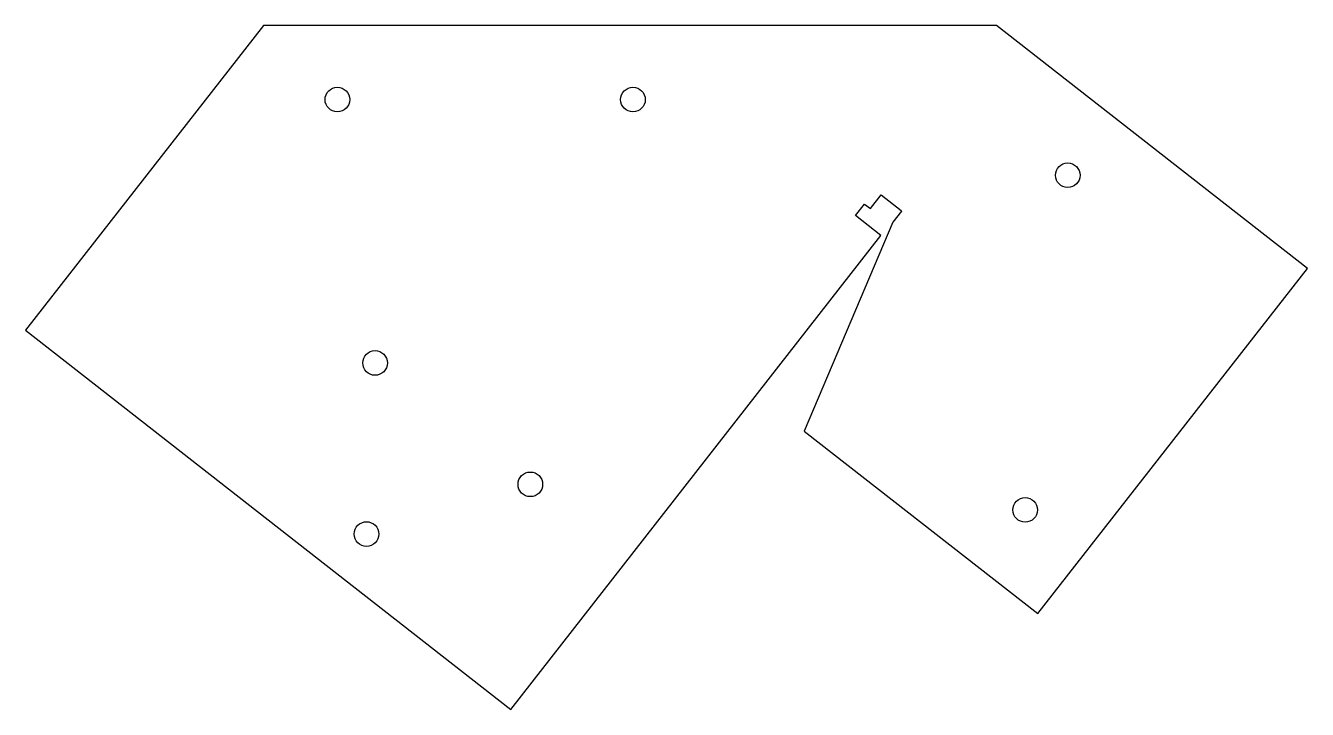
# Model space of a CAD drawing. Header units: millimetres. Extents: x -48 to 212, y -139 to 0.
import ezdxf

# ---------------------------------------------------------------- set-up
doc = ezdxf.new("R2010")
doc.units = ezdxf.units.MM

msp = doc.modelspace()

# ---------------------------------------------------------------- linework, layer by layer
msp.add_lwpolyline([(0, 0), (-48.29, -61.8), (50.22, -138.76), (125.34, -42.6), (120.17, -38.56), (122.02, -36.2), (123.2, -37.12), (125.36, -34.36), (129.43, -37.54), (129.54, -37.63), (127.78, -39.88), (109.78, -82.29), (157.2, -119.34), (211.91, -49.32), (148.78, 0)], close=True)
for centre in [(15, -15), (75, -15), (163.27, -30.36), (22.65, -68.46), (54.17, -93.09), (154.62, -98.28), (20.91, -103.18)]:
    msp.add_circle(centre, 2.5)

doc.saveas('drawing.dxf')
